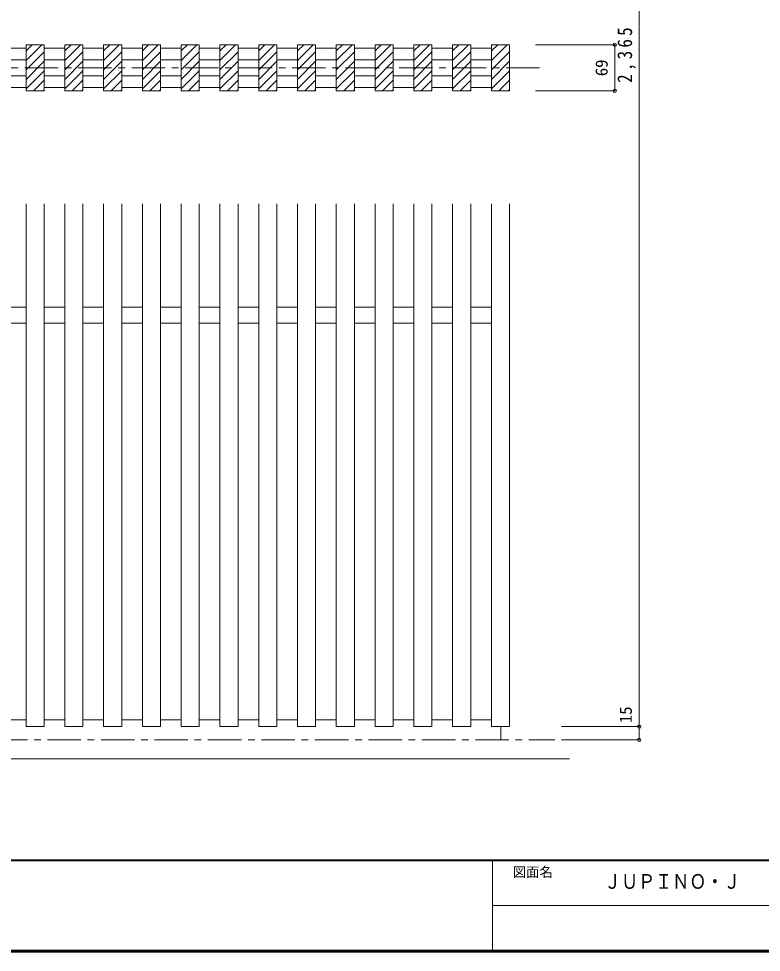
# Model space of a CAD drawing. Units: millimetres at full size, sheet at 1:10; details may follow other scales. Extents: x -2000 to 1900, y -1436 to 1392.
# Drawn here: x -759 to 352, y -1402 to -7 of the extents above; entities that cross this region are included whole.
import ezdxf
from ezdxf.enums import TextEntityAlignment as Align

# ---------------------------------------------------------------- set-up
doc = ezdxf.new("R2010")
doc.units = ezdxf.units.MM
doc.header["$LTSCALE"] = 10
doc.header["$PDMODE"] = 32
doc.header["$PDSIZE"] = 5
doc.linetypes.add('CHAIN1', pattern=[8, 5, -1, 1, -1])
for name, color, linetype, lineweight in [('0-1_通り芯', 3, 'CHAIN1', 18), ('0-2_柱', 7, 'Continuous', 18), ('0-3_仕上', 7, 'Continuous', 18), ('0-A_文字', 7, 'Continuous', 18), ('0-B_寸法', 3, 'Continuous', 18), ('0-C_ハッチ', 3, 'Continuous', 18), ('F-1_F-1ﾚｲﾔ', 6, 'Continuous', 9)]:
    doc.layers.add(name, color=color, linetype=linetype, lineweight=lineweight)
doc.layers.add('F-A_F-Aﾚｲﾔ', color=7, linetype='Continuous')
doc.styles.add('HG明朝B', font='')
doc.styles.add('ＭＳ ゴシック', font='')
doc.styles.get('HG明朝B').set_extended_font_data('HG明朝B')
doc.styles.get('ＭＳ ゴシック').set_extended_font_data('MS Gothic')

msp = doc.modelspace()

# ---------------------------------------------------------------- linework, layer by layer
at = {"layer": '0-1_通り芯'}
for p, q in [((-1629.83, -79.96), (30.15, -79.96)), ((-1675.72, -1084.31), (43.04, -1084.31))]:
    msp.add_line(p, q, dxfattribs=at)
at = {"layer": '0-2_柱'}
for p, q in [((-457.81, -283.09), (-457.81, -1064.31)), ((-778.81, -1054.31), (-747.81, -1054.31)), ((-720.81, -1054.31), (-689.81, -1054.31)), ((-662.81, -1054.31), (-631.81, -1054.31)), ((-604.81, -1054.31), (-573.81, -1054.31)), ((-546.81, -1054.31), (-515.81, -1054.31)), ((-488.81, -1054.31), (-457.81, -1054.31)), ((-430.81, -1054.31), (-399.81, -1054.31)), ((-372.81, -1054.31), (-341.81, -1054.31)), ((-314.81, -1054.31), (-283.81, -1054.31)), ((-256.81, -1054.31), (-225.81, -1054.31)), ((-198.81, -1054.31), (-167.81, -1054.31)), ((-140.81, -1054.31), (-109.81, -1054.31)), ((-82.81, -1054.31), (-51.81, -1054.31)), ((-747.81, -1064.31), (-720.81, -1064.31)), ((-689.81, -1064.31), (-662.81, -1064.31)), ((-631.81, -1064.31), (-604.81, -1064.31)), ((-573.81, -1064.31), (-546.81, -1064.31)), ((-515.81, -1064.31), (-488.81, -1064.31)), ((-457.81, -1064.31), (-430.81, -1064.31)), ((-399.81, -1064.31), (-372.81, -1064.31)), ((-341.81, -1064.31), (-314.81, -1064.31)), ((-283.81, -1064.31), (-256.81, -1064.31)), ((-225.81, -1064.31), (-198.81, -1064.31)), ((-167.81, -1064.31), (-140.81, -1064.31)), ((-109.81, -1064.31), (-82.81, -1064.31)), ((-51.81, -1064.31), (-24.81, -1064.31))]:
    msp.add_line(p, q, dxfattribs=at)
at = {"layer": '0-3_仕上'}
for p, q in [((-747.81, -45.46), (-747.81, -114.46)), ((-720.81, -45.46), (-720.81, -114.46)), ((-689.81, -45.46), (-689.81, -114.46)), ((-662.81, -45.46), (-662.81, -114.46)), ((-631.81, -45.46), (-631.81, -114.46)), ((-604.81, -45.46), (-604.81, -114.46)), ((-573.81, -45.46), (-573.81, -114.46)), ((-546.81, -45.46), (-546.81, -114.46)), ((-515.81, -45.46), (-515.81, -114.46)), ((-488.81, -45.46), (-488.81, -114.46)), ((-457.81, -45.46), (-457.81, -114.46)), ((-430.81, -45.46), (-430.81, -114.46)), ((-399.81, -45.46), (-399.81, -114.46)), ((-372.81, -45.46), (-372.81, -114.46)), ((-341.81, -45.46), (-341.81, -114.46)), ((-314.81, -45.46), (-314.81, -114.46)), ((-283.81, -45.46), (-283.81, -114.46)), ((-256.81, -45.46), (-256.81, -114.46)), ((-225.81, -45.46), (-225.81, -114.46)), ((-198.81, -45.46), (-198.81, -114.46)), ((-167.81, -45.46), (-167.81, -114.46)), ((-140.81, -45.46), (-140.81, -114.46)), ((-109.81, -45.46), (-109.81, -114.46)), ((-82.81, -45.46), (-82.81, -114.46)), ((-51.81, -45.46), (-51.81, -114.46)), ((-24.81, -45.46), (-24.81, -114.46)), ((-747.81, -283.09), (-747.81, -1064.31)), ((-720.81, -283.09), (-720.81, -1064.31)), ((-689.81, -283.09), (-689.81, -1064.31)), ((-662.81, -283.09), (-662.81, -1064.31)), ((-631.81, -283.09), (-631.81, -1064.31)), ((-604.81, -283.09), (-604.81, -1064.31)), ((-573.81, -283.09), (-573.81, -1064.31)), ((-546.81, -283.09), (-546.81, -1064.31)), ((-515.81, -283.09), (-515.81, -1064.31)), ((-488.81, -283.09), (-488.81, -1064.31)), ((-430.81, -283.09), (-430.81, -1064.31)), ((-399.81, -283.09), (-399.81, -1064.31)), ((-372.81, -283.09), (-372.81, -1064.31)), ((-341.81, -283.09), (-341.81, -1064.31)), ((-314.81, -283.09), (-314.81, -1064.31)), ((-283.81, -283.09), (-283.81, -1064.31)), ((-256.81, -283.09), (-256.81, -1064.31)), ((-225.81, -283.09), (-225.81, -1064.31)), ((-198.81, -283.09), (-198.81, -1064.31)), ((-167.81, -283.09), (-167.81, -1064.31)), ((-140.81, -283.09), (-140.81, -1064.31)), ((-109.81, -283.09), (-109.81, -1064.31)), ((-82.81, -283.09), (-82.81, -1064.31)), ((-51.81, -283.09), (-51.81, -1064.31)), ((-24.81, -283.09), (-24.81, -1064.31)), ((-778.81, -437.45), (-747.81, -437.45)), ((-720.81, -437.45), (-689.81, -437.45)), ((-662.81, -437.45), (-631.81, -437.45)), ((-604.81, -437.45), (-573.81, -437.45)), ((-546.81, -437.45), (-515.81, -437.45)), ((-488.81, -437.45), (-457.81, -437.45)), ((-430.81, -437.45), (-399.81, -437.45)), ((-372.81, -437.45), (-341.81, -437.45)), ((-314.81, -437.45), (-283.81, -437.45)), ((-256.81, -437.45), (-225.81, -437.45)), ((-198.81, -437.45), (-167.81, -437.45)), ((-140.81, -437.45), (-109.81, -437.45)), ((-82.81, -437.45), (-51.81, -437.45)), ((-778.81, -461.45), (-747.81, -461.45)), ((-720.81, -461.45), (-689.81, -461.45)), ((-662.81, -461.45), (-631.81, -461.45)), ((-604.81, -461.45), (-573.81, -461.45)), ((-546.81, -461.45), (-515.81, -461.45)), ((-488.81, -461.45), (-457.81, -461.45)), ((-430.81, -461.45), (-399.81, -461.45)), ((-372.81, -461.45), (-341.81, -461.45)), ((-314.81, -461.45), (-283.81, -461.45)), ((-256.81, -461.45), (-225.81, -461.45)), ((-198.81, -461.45), (-167.81, -461.45)), ((-140.81, -461.45), (-109.81, -461.45)), ((-82.81, -461.45), (-51.81, -461.45)), ((-37.81, -1064.31), (-37.81, -1084.31)), ((-1533.31, -1112.31), (65.13, -1112.31))]:
    msp.add_line(p, q, dxfattribs=at)
at = {"layer": '0-A_文字'}
for p, q in [((-778.81, -50.46), (-747.81, -50.46)), ((-747.81, -45.46), (-720.81, -45.46)), ((-720.81, -50.46), (-689.81, -50.46)), ((-689.81, -45.46), (-662.81, -45.46)), ((-662.81, -50.46), (-631.81, -50.46)), ((-631.81, -45.46), (-604.81, -45.46)), ((-604.81, -50.46), (-573.81, -50.46)), ((-573.81, -45.46), (-546.81, -45.46)), ((-546.81, -50.46), (-515.81, -50.46)), ((-515.81, -45.46), (-488.81, -45.46)), ((-488.81, -50.46), (-457.81, -50.46)), ((-457.81, -45.46), (-430.81, -45.46)), ((-430.81, -50.46), (-399.81, -50.46)), ((-399.81, -45.46), (-372.81, -45.46)), ((-372.81, -50.46), (-341.81, -50.46)), ((-341.81, -45.46), (-314.81, -45.46)), ((-314.81, -50.46), (-283.81, -50.46)), ((-283.81, -45.46), (-256.81, -45.46)), ((-256.81, -50.46), (-225.81, -50.46)), ((-225.81, -45.46), (-198.81, -45.46)), ((-198.81, -50.46), (-167.81, -50.46)), ((-167.81, -45.46), (-140.81, -45.46)), ((-140.81, -50.46), (-109.81, -50.46)), ((-109.81, -45.46), (-82.81, -45.46)), ((-82.81, -50.46), (-51.81, -50.46)), ((-51.81, -45.46), (-24.81, -45.46)), ((-778.81, -67.96), (-747.81, -67.96)), ((-720.81, -67.96), (-689.81, -67.96)), ((-662.81, -67.96), (-631.81, -67.96)), ((-604.81, -67.96), (-573.81, -67.96)), ((-546.81, -67.96), (-515.81, -67.96)), ((-488.81, -67.96), (-457.81, -67.96)), ((-430.81, -67.96), (-399.81, -67.96)), ((-372.81, -67.96), (-341.81, -67.96)), ((-314.81, -67.96), (-283.81, -67.96)), ((-256.81, -67.96), (-225.81, -67.96)), ((-198.81, -67.96), (-167.81, -67.96)), ((-140.81, -67.96), (-109.81, -67.96)), ((-82.81, -67.96), (-51.81, -67.96)), ((-778.81, -91.96), (-747.81, -91.96)), ((-720.81, -91.96), (-689.81, -91.96)), ((-662.81, -91.96), (-631.81, -91.96)), ((-604.81, -91.96), (-573.81, -91.96)), ((-546.81, -91.96), (-515.81, -91.96)), ((-488.81, -91.96), (-457.81, -91.96)), ((-430.81, -91.96), (-399.81, -91.96)), ((-372.81, -91.96), (-341.81, -91.96)), ((-314.81, -91.96), (-283.81, -91.96)), ((-256.81, -91.96), (-225.81, -91.96)), ((-198.81, -91.96), (-167.81, -91.96)), ((-140.81, -91.96), (-109.81, -91.96)), ((-82.81, -91.96), (-51.81, -91.96)), ((-778.81, -109.46), (-747.81, -109.46)), ((-720.81, -109.46), (-689.81, -109.46)), ((-662.81, -109.46), (-631.81, -109.46)), ((-604.81, -109.46), (-573.81, -109.46)), ((-546.81, -109.46), (-515.81, -109.46)), ((-488.81, -109.46), (-457.81, -109.46)), ((-430.81, -109.46), (-399.81, -109.46)), ((-372.81, -109.46), (-341.81, -109.46)), ((-314.81, -109.46), (-283.81, -109.46)), ((-256.81, -109.46), (-225.81, -109.46)), ((-198.81, -109.46), (-167.81, -109.46)), ((-140.81, -109.46), (-109.81, -109.46)), ((-82.81, -109.46), (-51.81, -109.46)), ((-747.81, -114.46), (-720.81, -114.46)), ((-689.81, -114.46), (-662.81, -114.46)), ((-631.81, -114.46), (-604.81, -114.46)), ((-573.81, -114.46), (-546.81, -114.46)), ((-515.81, -114.46), (-488.81, -114.46)), ((-457.81, -114.46), (-430.81, -114.46)), ((-399.81, -114.46), (-372.81, -114.46)), ((-341.81, -114.46), (-314.81, -114.46)), ((-283.81, -114.46), (-256.81, -114.46)), ((-225.81, -114.46), (-198.81, -114.46)), ((-167.81, -114.46), (-140.81, -114.46)), ((-109.81, -114.46), (-82.81, -114.46)), ((-51.81, -114.46), (-24.81, -114.46))]:
    msp.add_line(p, q, dxfattribs=at)
at = {"layer": '0-B_寸法'}
for p, q in [((169.21, 996.02), (169.21, -1064.31)), ((169.21, -1064.31), (53.19, -1064.31)), ((169.21, -1064.31), (169.21, -1072.31)), ((169.21, -1072.31), (169.21, -1084.31)), ((169.21, -1084.31), (53.19, -1084.31))]:
    msp.add_line(p, q, dxfattribs=at)
at = {"layer": '0-B_寸法', "color": 4, "lineweight": 9}
for p, q in [((132.54, -45.46), (14.09, -45.46)), ((132.54, -45.46), (132.54, -114.46)), ((132.54, -114.46), (14.09, -114.46)), ((169.21, -1064.31), (53.19, -1064.31)), ((169.21, -1064.31), (169.21, -1081.31)), ((169.21, -1084.31), (53.19, -1084.31)), ((169.21, -1081.31), (169.21, -1084.31))]:
    msp.add_line(p, q, dxfattribs=at)
at = {"layer": '0-B_寸法', "color": 4}
for p in [(132.54, -45.46), (132.54, -114.46), (169.21, -1064.31), (169.21, -1084.31)]:
    msp.add_point(p, dxfattribs=at)
at = {"layer": '0-B_寸法'}
for p in [(169.21, -1064.31), (169.21, -1084.31)]:
    msp.add_point(p, dxfattribs=at)
at = {"layer": '0-C_ハッチ'}
for p, q in [((-747.81, -54.79), (-738.47, -45.46)), ((-747.81, -68.94), (-724.33, -45.46)), ((-689.81, -54.79), (-680.47, -45.46)), ((-689.81, -68.94), (-666.33, -45.46)), ((-631.81, -54.79), (-622.47, -45.46)), ((-631.81, -68.94), (-608.33, -45.46)), ((-573.81, -54.79), (-564.47, -45.46)), ((-573.81, -68.94), (-550.33, -45.46)), ((-515.81, -54.79), (-506.47, -45.46)), ((-515.81, -68.94), (-492.33, -45.46)), ((-457.81, -54.79), (-448.47, -45.46)), ((-457.81, -68.94), (-434.33, -45.46)), ((-399.81, -54.79), (-390.47, -45.46)), ((-399.81, -68.94), (-376.33, -45.46)), ((-341.81, -54.79), (-332.47, -45.46)), ((-341.81, -68.94), (-318.33, -45.46)), ((-283.81, -54.79), (-274.47, -45.46)), ((-283.81, -68.94), (-260.33, -45.46)), ((-225.81, -54.79), (-216.47, -45.46)), ((-225.81, -68.94), (-202.33, -45.46)), ((-167.81, -54.79), (-158.47, -45.46)), ((-167.81, -68.94), (-144.33, -45.46)), ((-109.81, -54.79), (-100.47, -45.46)), ((-109.81, -68.94), (-86.33, -45.46)), ((-51.81, -54.79), (-42.47, -45.46)), ((-51.81, -68.94), (-28.33, -45.46)), ((-747.81, -83.08), (-720.81, -56.08)), ((-689.81, -83.08), (-662.81, -56.08)), ((-631.81, -83.08), (-604.81, -56.08)), ((-573.81, -83.08), (-546.81, -56.08)), ((-515.81, -83.08), (-488.81, -56.08)), ((-457.81, -83.08), (-430.81, -56.08)), ((-399.81, -83.08), (-372.81, -56.08)), ((-341.81, -83.08), (-314.81, -56.08)), ((-283.81, -83.08), (-256.81, -56.08)), ((-225.81, -83.08), (-198.81, -56.08)), ((-167.81, -83.08), (-140.81, -56.08)), ((-109.81, -83.08), (-82.81, -56.08)), ((-51.81, -83.08), (-24.81, -56.08)), ((-747.81, -97.22), (-720.81, -70.22)), ((-689.81, -97.22), (-662.81, -70.22)), ((-631.81, -97.22), (-604.81, -70.22)), ((-573.81, -97.22), (-546.81, -70.22)), ((-515.81, -97.22), (-488.81, -70.22)), ((-457.81, -97.22), (-430.81, -70.22)), ((-399.81, -97.22), (-372.81, -70.22)), ((-341.81, -97.22), (-314.81, -70.22)), ((-283.81, -97.22), (-256.81, -70.22)), ((-225.81, -97.22), (-198.81, -70.22)), ((-167.81, -97.22), (-140.81, -70.22)), ((-109.81, -97.22), (-82.81, -70.22)), ((-51.81, -97.22), (-24.81, -70.22)), ((-747.81, -111.36), (-720.81, -84.36)), ((-689.81, -111.36), (-662.81, -84.36)), ((-631.81, -111.36), (-604.81, -84.36)), ((-573.81, -111.36), (-546.81, -84.36)), ((-515.81, -111.36), (-488.81, -84.36)), ((-457.81, -111.36), (-430.81, -84.36)), ((-399.81, -111.36), (-372.81, -84.36)), ((-341.81, -111.36), (-314.81, -84.36)), ((-283.81, -111.36), (-256.81, -84.36)), ((-225.81, -111.36), (-198.81, -84.36)), ((-167.81, -111.36), (-140.81, -84.36)), ((-109.81, -111.36), (-82.81, -84.36)), ((-51.81, -111.36), (-24.81, -84.36)), ((-736.76, -114.46), (-720.81, -98.5)), ((-678.76, -114.46), (-662.81, -98.5)), ((-620.76, -114.46), (-604.81, -98.5)), ((-562.76, -114.46), (-546.81, -98.5)), ((-504.76, -114.46), (-488.81, -98.5)), ((-446.76, -114.46), (-430.81, -98.5)), ((-388.76, -114.46), (-372.81, -98.5)), ((-330.76, -114.46), (-314.81, -98.5)), ((-272.76, -114.46), (-256.81, -98.5)), ((-214.76, -114.46), (-198.81, -98.5)), ((-156.76, -114.46), (-140.81, -98.5)), ((-98.76, -114.46), (-82.81, -98.5)), ((-40.76, -114.46), (-24.81, -98.5)), ((-722.62, -114.46), (-720.81, -112.65)), ((-664.62, -114.46), (-662.81, -112.65)), ((-606.62, -114.46), (-604.81, -112.65)), ((-548.62, -114.46), (-546.81, -112.65)), ((-490.62, -114.46), (-488.81, -112.65)), ((-432.62, -114.46), (-430.81, -112.65)), ((-374.62, -114.46), (-372.81, -112.65)), ((-316.62, -114.46), (-314.81, -112.65)), ((-258.62, -114.46), (-256.81, -112.65)), ((-200.62, -114.46), (-198.81, -112.65)), ((-142.62, -114.46), (-140.81, -112.65)), ((-84.62, -114.46), (-82.81, -112.65)), ((-26.62, -114.46), (-24.81, -112.65))]:
    msp.add_line(p, q, dxfattribs=at)
at = {"layer": 'F-1_F-1ﾚｲﾔ'}
for p, q in [((1900, -1263.33), (-2000, -1263.33)), ((1900, -1265), (-2000, -1265)), ((-50, -1265), (-50, -1398.33)), ((-50, -1331.67), (1896.67, -1331.67)), ((1900, -1398.33), (-2000, -1398.33)), ((1900, -1400), (-2000, -1400)), ((1900, -1401.67), (-2000, -1401.67))]:
    msp.add_line(p, q, dxfattribs=at)

# ---------------------------------------------------------------- texts
at = {"layer": '0-B_寸法', "color": 7, "style": 'ＭＳ ゴシック'}
for s, p in [('69', (127.54, -92.46)), ('15', (163.65, -1059.21))]:
    msp.add_text(s, height=18.33, rotation=90, dxfattribs=at).set_placement(p, align=Align.BOTTOM_LEFT)
at = {"layer": '0-B_寸法', "color": 7, "insert": (164.21, -102.4), "char_height": 21.99, "attachment_point": 7, "rotation": 90, "style": 'ＭＳ ゴシック'}
msp.add_mtext('\\T1.38;\\W0.85;2,365', dxfattribs=at)
at = {"layer": 'F-A_F-Aﾚｲﾔ', "style": 'ＭＳ ゴシック'}
msp.add_text('図面名', height=14.66, dxfattribs=at).set_placement((-20, -1293.33), align=Align.BOTTOM_LEFT)
at = {"layer": 'F-A_F-Aﾚｲﾔ', "style": 'HG明朝B', "width": 0.85}
msp.add_text('ＪＵＰＩＮＯ・Ｊ', height=21.99, dxfattribs=at).set_placement((116.67, -1313.33), align=Align.BOTTOM_LEFT)

doc.saveas('drawing.dxf')
